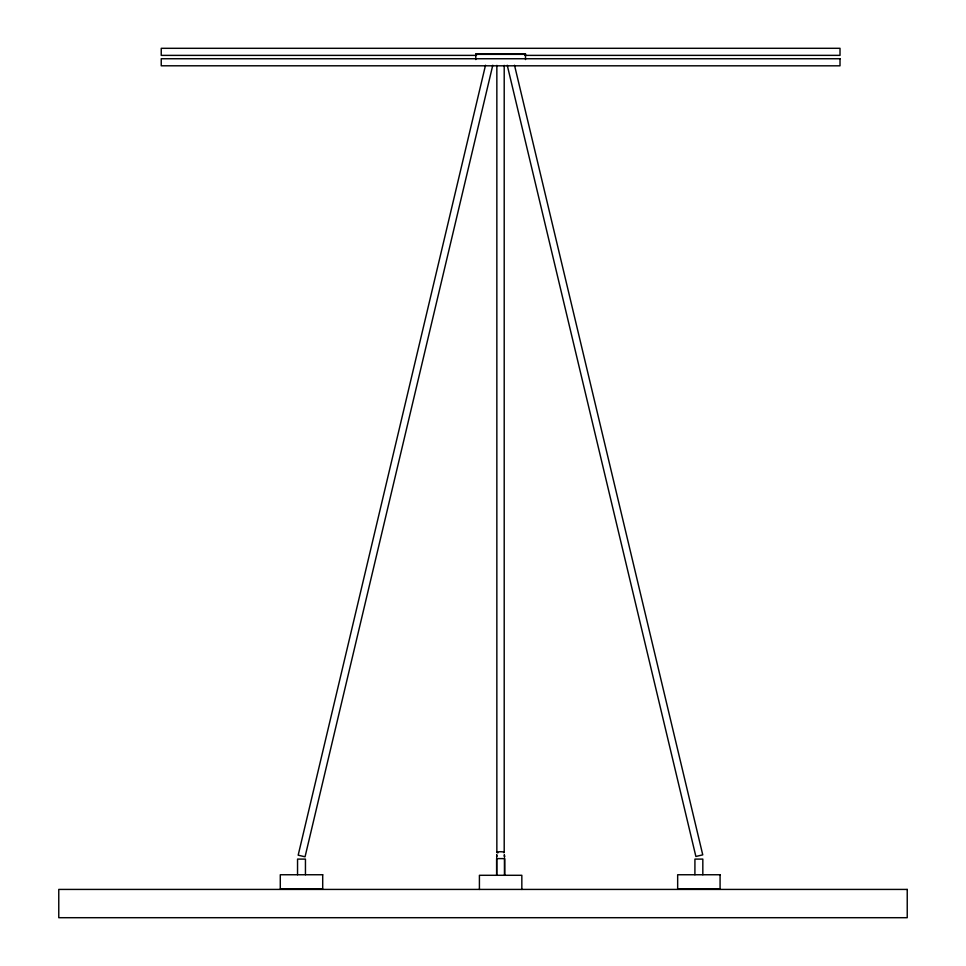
<?xml version="1.0" encoding="UTF-8"?>
<svg xmlns="http://www.w3.org/2000/svg" width="966" height="966" viewBox="0 0 966 966"><rect width="100%" height="100%" fill="white"/><g stroke="black" fill="none" stroke-linecap="round" stroke-linejoin="round"><path stroke-width="1.45" d="M496.693 856.914L496.753 855.236M496.681 857.059L496.79 854.693M485.512 65.241L298.18 855.176L305.051 856.806L492.781 65.241M475.791 54.35L525.504 54.35M476.492 55.376L161.237 55.376L161.237 48.312L840.009 48.3L840.009 55.352L524.755 55.376M496.669 858.605L496.669 875.293L496.657 858.605L504.566 858.605L504.59 875.293L504.59 858.605M514.516 65.253L702.753 854.85L695.882 856.48L507.247 65.253M504.312 854.681L504.53 857.059M504.397 855.236L504.542 856.914M702.825 874.749L702.825 859.1L694.928 859.1L694.904 874.749M525.504 59.554L525.504 53.782L475.791 53.782L475.791 59.554M521.833 889.445L521.833 875.293L479.414 875.293L479.414 889.445M504.204 65.374L504.204 852.41M496.85 65.374L496.85 852.41M305.449 874.749L305.449 859.1L297.552 859.1L297.54 874.749M503.793 851.577A3.671 0.676 0 0 1 503.793 852.205M496.983 852.072A3.671 0.676 0 0 1 496.983 851.698M497.925 852.881A3.671 0.664 0 0 1 497.671 851.988A3.671 0.664 0 0 1 502.537 851.855A3.671 0.664 0 0 1 503.793 852.724M840.009 58.745L161.237 58.745L161.237 65.797L840.009 65.821L840.009 58.757M322.704 874.749L280.285 874.749L280.285 888.901L322.704 888.901L322.704 874.749M720.081 874.749L677.661 874.749L677.661 888.901L720.081 888.901L720.081 874.749M907.231 889.42L58.769 889.42L58.769 917.7L907.231 917.7L907.231 889.42"/></g></svg>
